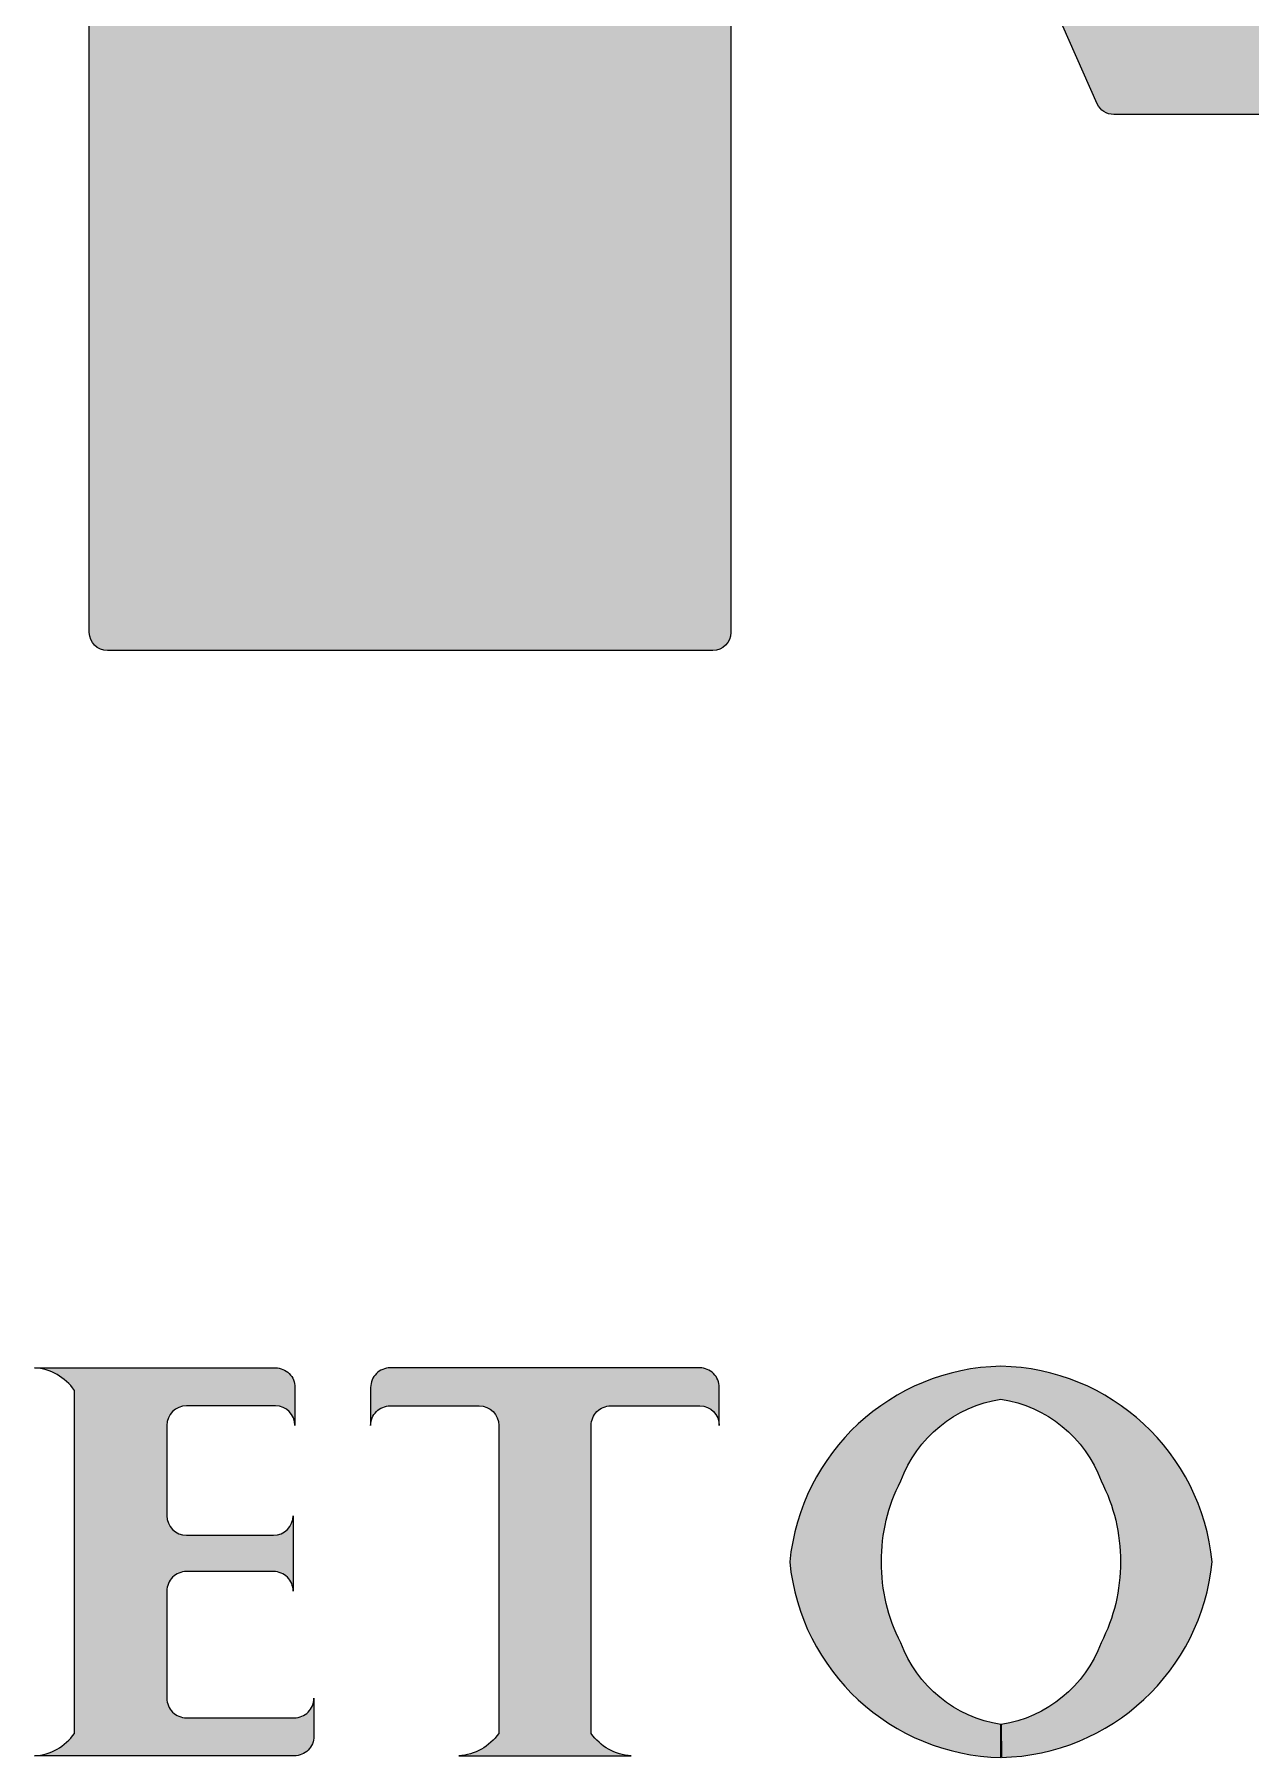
# Model space of a CAD drawing. Extents: x -1.9 to 86.1, y -1.6 to 61.
# Drawn here: x 73.3985 to 73.7505, y 7.6346 to 8.1332 of the extents above; entities that cross this region are included whole.
import ezdxf

# ---------------------------------------------------------------- set-up
doc = ezdxf.new("R2010")
doc.units = 0
doc.header["$MEASUREMENT"] = 0
doc.layers.get('0').update_dxf_attribs({"linetype": 'CONTINUOUS'})
doc.layers.add('ver', color=20, linetype='CONTINUOUS')

msp = doc.modelspace()

# ---------------------------------------------------------------- hatches: boundary and pattern name
h = msp.add_hatch(color=256)
edge = h.paths.add_edge_path()
edge.add_line((73.43678037725462, 7.730683410754182), (73.43678037725462, 7.704572258170685))
edge.add_arc((73.44244281832437, 7.70457225817043), 0.005662441069745228, 179.9999999974117, 269.9999999974117)
edge.add_line((73.44244281832411, 7.698909817100684), (73.4676761597785, 7.698909817100684))
edge.add_arc((73.46767615977859, 7.704572258170771), 0.005662441070086288, 269.9999999991372, 359.9999999991372)
edge.add_line((73.47333860084868, 7.704572258170685), (73.47333860084868, 7.682754519291166))
edge.add_arc((73.46767615977846, 7.682754519291238), 0.005662441070214186, 359.9999999992721, 449.9999999995686)
edge.add_line((73.4676761597785, 7.688416960361451), (73.44244281832411, 7.688416960361451))
edge.add_arc((73.4424428183245, 7.682754519291579), 0.005662441069872237, 90.00000000388245, 180.000000004179)
edge.add_line((73.43678037725462, 7.682754519291166), (73.43678037725462, 7.651754770745299))
edge.add_arc((73.4424428183245, 7.651754770744886), 0.005662441069873125, 179.999999995821, 269.9999999961176)
edge.add_line((73.44244281832411, 7.646092329675014), (73.47368458192713, 7.646092329675014))
edge.add_arc((73.47368458192686, 7.651754770745), 0.005662441069985924, 270.0000000027321, 360.0000000030286)
edge.add_line((73.47934702299685, 7.651754770745299), (73.47934702299685, 7.640757032062652))
edge.add_arc((73.47368458192695, 7.640757032062443), 0.005662441069901547, -89.9999999981307, 2.1120172277733218e-09, ccw=False)
edge.add_line((73.47368458192713, 7.635094590992537), (73.39845497067503, 7.635094590992878))
edge.add_arc((73.39757067395263, 7.650202582965671), 0.01513384954805658, 273.3497984577799, 325.3443014945462)
edge.add_line((73.41001953593636, 7.641596815280366), (73.41001953593636, 7.740841366218774))
edge.add_arc((73.39757067395226, 7.732235598533654), 0.01513384954825983, 34.65569850408306, 86.6502015408645)
edge.add_line((73.39845497067503, 7.747343590506631), (73.46820182183646, 7.747343590506773))
edge.add_arc((73.46820182183625, 7.74168114943685), 0.005662441069922863, -2.2287736101134215e-09, 89.99999999784308, ccw=False)
edge.add_line((73.47386426290618, 7.74168114943663), (73.47386426290618, 7.730683410754182))
edge.add_arc((73.46820182183626, 7.730683410754381), 0.005662441069915758, 359.9999999979869, 449.9999999979869)
edge.add_line((73.46820182183646, 7.736345851824296), (73.44244281832411, 7.736345851824296))
edge.add_arc((73.44244281832442, 7.730683410754494), 0.005662441069802071, 90.00000000316344, 180.0000000031634)
h = msp.add_hatch(color=256)
edge = h.paths.add_edge_path()
edge.add_line((73.43678037725462, 7.730683410754182), (73.43678037725462, 7.704572258170685))
edge.add_arc((73.44244281832437, 7.70457225817043), 0.005662441069745228, 179.9999999974117, 269.9999999974117)
edge.add_line((73.44244281832411, 7.698909817100684), (73.4676761597785, 7.698909817100684))
edge.add_arc((73.46767615977859, 7.704572258170771), 0.005662441070086288, 269.9999999991372, 359.9999999991372)
edge.add_line((73.47333860084868, 7.704572258170685), (73.47333860084868, 7.682754519291166))
edge.add_arc((73.46767615977846, 7.682754519291238), 0.005662441070214186, 359.9999999992721, 449.9999999995686)
edge.add_line((73.4676761597785, 7.688416960361451), (73.44244281832411, 7.688416960361451))
edge.add_arc((73.4424428183245, 7.682754519291579), 0.005662441069872237, 90.00000000388245, 180.000000004179)
edge.add_line((73.43678037725462, 7.682754519291166), (73.43678037725462, 7.651754770745299))
edge.add_arc((73.4424428183245, 7.651754770744886), 0.005662441069873125, 179.999999995821, 269.9999999961176)
edge.add_line((73.44244281832411, 7.646092329675014), (73.47368458192713, 7.646092329675014))
edge.add_arc((73.47368458192686, 7.651754770745), 0.005662441069985924, 270.0000000027321, 360.0000000030286)
edge.add_line((73.47934702299685, 7.651754770745299), (73.47934702299685, 7.640757032062652))
edge.add_arc((73.47368458192695, 7.640757032062443), 0.005662441069901547, -89.9999999981307, 2.1120172277733218e-09, ccw=False)
edge.add_line((73.47368458192713, 7.635094590992537), (73.39845497067503, 7.635094590992878))
edge.add_arc((73.39757067395263, 7.650202582965671), 0.01513384954805658, 273.3497984577799, 325.3443014945462)
edge.add_line((73.41001953593636, 7.641596815280366), (73.41001953593636, 7.740841366218774))
edge.add_arc((73.39757067395226, 7.732235598533654), 0.01513384954825983, 34.65569850408306, 86.6502015408645)
edge.add_line((73.39845497067503, 7.747343590506631), (73.46820182183646, 7.747343590506773))
edge.add_arc((73.46820182183625, 7.74168114943685), 0.005662441069922863, -2.2287736101134215e-09, 89.99999999784308, ccw=False)
edge.add_line((73.47386426290618, 7.74168114943663), (73.47386426290618, 7.730683410754182))
edge.add_arc((73.46820182183626, 7.730683410754381), 0.005662441069915758, 359.9999999979869, 449.9999999979869)
edge.add_line((73.46820182183646, 7.736345851824296), (73.44244281832411, 7.736345851824296))
edge.add_arc((73.44244281832442, 7.730683410754494), 0.005662441069802071, 90.00000000316344, 180.0000000031634)
h = msp.add_hatch(color=256)
edge = h.paths.add_edge_path()
edge.add_line((73.50142272871162, 7.736345851824296), (73.52718173222328, 7.736345851824296))
edge.add_arc((73.52718173222297, 7.730683410754494), 0.005662441069802071, -3.163393103022827e-09, 89.9999999968366, ccw=False)
edge.add_line((73.53284417329277, 7.730683410754182), (73.53284417329277, 7.641596815280366))
edge.add_arc((73.520395311309, 7.650202582965754), 0.0151338495481435, 273.3497984579226, 325.34430149437793, ccw=False)
edge.add_line((73.52127960803145, 7.635094590992878), (73.57116957987259, 7.635094590992878))
edge.add_arc((73.5720538765947, 7.650202582966459), 0.01513384954882649, 214.655698507084, 266.6502015435225, ccw=False)
edge.add_line((73.55960501461058, 7.641596815280366), (73.55960501461058, 7.730683410754182))
edge.add_arc((73.56526745568084, 7.73068341075404), 0.005662441070256818, 89.99999999856209, 179.9999999985621, ccw=False)
edge.add_line((73.56526745568098, 7.736345851824296), (73.59102645919265, 7.736345851824296))
edge.add_arc((73.59102645919234, 7.730683410754494), 0.005662441069802071, -3.163393103022827e-09, 89.9999999968366, ccw=False)
edge.add_line((73.59668890026214, 7.730683410754182), (73.59668890026214, 7.74168114943663))
edge.add_arc((73.59102645919248, 7.741681149437107), 0.005662441069659963, 359.9999999951739, 449.9999999982745)
edge.add_line((73.59102645919265, 7.747343590506773), (73.50142272871116, 7.747343590506773))
edge.add_arc((73.50142272871088, 7.741681149436651), 0.005662441070121815, 89.99999999712414, 180.0000000002157)
edge.add_line((73.49576028764076, 7.74168114943663), (73.49576028764122, 7.730683410754182))
edge.add_arc((73.50142272871147, 7.73068341075404), 0.005662441070256818, 89.99999999856209, 179.9999999985621, ccw=False)
h = msp.add_hatch(color=256)
edge = h.paths.add_edge_path()
edge.add_line((73.50142272871162, 7.736345851824296), (73.52718173222328, 7.736345851824296))
edge.add_arc((73.52718173222297, 7.730683410754494), 0.005662441069802071, -3.163393103022827e-09, 89.9999999968366, ccw=False)
edge.add_line((73.53284417329277, 7.730683410754182), (73.53284417329277, 7.641596815280366))
edge.add_arc((73.520395311309, 7.650202582965754), 0.0151338495481435, 273.3497984579226, 325.34430149437793, ccw=False)
edge.add_line((73.52127960803145, 7.635094590992878), (73.57116957987259, 7.635094590992878))
edge.add_arc((73.5720538765947, 7.650202582966459), 0.01513384954882649, 214.655698507084, 266.6502015435225, ccw=False)
edge.add_line((73.55960501461058, 7.641596815280366), (73.55960501461058, 7.730683410754182))
edge.add_arc((73.56526745568084, 7.73068341075404), 0.005662441070256818, 89.99999999856209, 179.9999999985621, ccw=False)
edge.add_line((73.56526745568098, 7.736345851824296), (73.59102645919265, 7.736345851824296))
edge.add_arc((73.59102645919234, 7.730683410754494), 0.005662441069802071, -3.163393103022827e-09, 89.9999999968366, ccw=False)
edge.add_line((73.59668890026214, 7.730683410754182), (73.59668890026214, 7.74168114943663))
edge.add_arc((73.59102645919248, 7.741681149437107), 0.005662441069659963, 359.9999999951739, 449.9999999982745)
edge.add_line((73.59102645919265, 7.747343590506773), (73.50142272871116, 7.747343590506773))
edge.add_arc((73.50142272871088, 7.741681149436651), 0.005662441070121815, 89.99999999712414, 180.0000000002157)
edge.add_line((73.49576028764076, 7.74168114943663), (73.49576028764122, 7.730683410754182))
edge.add_arc((73.50142272871147, 7.73068341075404), 0.005662441070256818, 89.99999999856209, 179.9999999985621, ccw=False)
h = msp.add_hatch(color=256)
edge = h.paths.add_edge_path()
edge.add_arc((73.69429058626001, 7.691461133507122), 0.05068003314307103, 152.7993499217939, 180.2736399403618, ccw=False)
edge.add_arc((73.68373459546403, 7.70191481940399), 0.03678584085253286, 98.62968221416929, 159.7826077342373, ccw=False)
edge.add_arc((73.67269534479743, 7.701914819414877), 0.03678584084302592, 20.217392250319108, 81.3703177703971, ccw=False)
edge.add_arc((73.66213935399549, 7.691461133506288), 0.05068003314309038, -0.27363994147532367, 27.200650077087687, ccw=False)
edge.add_arc((73.66213935399483, 7.690977047992476), 0.05068003314371855, -27.200650083037374, 0.2736399355345043, ccw=False)
edge.add_arc((73.67269534479667, 7.680523362082438), 0.0367858408426095, 278.7651917851748, 339.7826077436058, ccw=False)
edge.add_line((73.67830097139822, 7.644167137898648), (73.67836001059536, 7.634617174623514))
edge.add_arc((73.67687961882002, 7.697368027180103), 0.06276831251823767, 271.3514472972262, 354.3781498213824)
edge.add_arc((73.67687961882181, 7.685070154318505), 0.06276831251651747, 5.621850179415969, 88.7809809837167)
edge.add_arc((73.67955032144198, 7.685070154314342), 0.06276831252080944, 91.21901902189585, 174.3781498261716)
edge.add_arc((73.67955032142937, 7.697368027170771), 0.06276831250880437, 185.6218501799257, 268.7809809841896)
edge.add_line((73.6782149701231, 7.634613920595257), (73.67821497012241, 7.644153981792215))
edge.add_arc((73.68373459545778, 7.680523362082288), 0.03678584084300326, 200.2173922536531, 261.37031777372744, ccw=False)
edge.add_arc((73.69429058626058, 7.690977047989882), 0.05068003314364047, 179.7263600594766, 207.2006500780517, ccw=False)
h = msp.add_hatch(color=256)
edge = h.paths.add_edge_path()
edge.add_arc((73.69429058626001, 7.691461133507122), 0.05068003314307103, 152.7993499217939, 180.2736399403618, ccw=False)
edge.add_arc((73.68373459546403, 7.70191481940399), 0.03678584085253286, 98.62968221416929, 159.7826077342373, ccw=False)
edge.add_arc((73.67269534479743, 7.701914819414877), 0.03678584084302592, 20.217392250319108, 81.3703177703971, ccw=False)
edge.add_arc((73.66213935399549, 7.691461133506288), 0.05068003314309038, -0.27363994147532367, 27.200650077087687, ccw=False)
edge.add_arc((73.66213935399483, 7.690977047992476), 0.05068003314371855, -27.200650083037374, 0.2736399355345043, ccw=False)
edge.add_arc((73.67269534479667, 7.680523362082438), 0.0367858408426095, 278.7651917851748, 339.7826077436058, ccw=False)
edge.add_line((73.67830097139822, 7.644167137898648), (73.67836001059536, 7.634617174623514))
edge.add_arc((73.67687961882002, 7.697368027180103), 0.06276831251823767, 271.3514472972262, 354.3781498213824)
edge.add_arc((73.67687961882181, 7.685070154318505), 0.06276831251651747, 5.621850179415969, 88.7809809837167)
edge.add_arc((73.67955032144198, 7.685070154314342), 0.06276831252080944, 91.21901902189585, 174.3781498261716)
edge.add_arc((73.67955032142937, 7.697368027170771), 0.06276831250880437, 185.6218501799257, 268.7809809841896)
edge.add_line((73.6782149701231, 7.634613920595257), (73.67821497012241, 7.644153981792215))
edge.add_arc((73.68373459545778, 7.680523362082288), 0.03678584084300326, 200.2173922536531, 261.37031777372744, ccw=False)
edge.add_arc((73.69429058626058, 7.690977047989882), 0.05068003314364047, 179.7263600594766, 207.2006500780517, ccw=False)
at = {"layer": 'ver'}
h = msp.add_hatch(color=256, dxfattribs=at)
edge = h.paths.add_edge_path()
edge.add_line((73.62955633986721, 8.625071245010759), (73.76150733464746, 8.326728914221007))
edge.add_arc((73.76628839479312, 8.328843483885493), 0.005227804604457075, 203.8588720295843, 336.1411279704157)
edge.add_line((73.77106945493878, 8.326728914221007), (73.90213063539122, 8.623059367188944))
edge.add_arc((73.90691169553753, 8.620944797523643), 0.005227804605384708, 89.99999999470458, 156.1411279651412, ccw=False)
edge.add_line((73.90691169553801, 8.626172602129031), (74.10679346716014, 8.626172602129031))
edge.add_arc((74.10679346716009, 8.620944797524146), 0.005227804604885478, -6.230038707144558e-10, 89.999999999377, ccw=False)
edge.add_line((74.11202127176497, 8.62094479752409), (74.11202127176497, 7.960142796288153))
edge.add_arc((74.10679346716037, 7.96014279628838), 0.005227804604601261, 269.99999999750804, 359.99999999750804, ccw=False)
edge.add_line((74.10679346716014, 7.954914991683779), (73.93779168279625, 7.954914991683779))
edge.add_arc((73.93779168279647, 7.960142796287926), 0.005227804604146513, 179.999999997508, 269.99999999750804, ccw=False)
edge.add_line((73.93256387819233, 7.960142796288153), (73.93256387819233, 8.353032334762759))
edge.add_line((73.93256387819233, 8.353032334762759), (73.82646376169723, 8.113139061468218))
edge.add_arc((73.82168270155162, 8.115253631132745), 0.005227804604422333, 269.999999999377, 336.1411279697364, ccw=False)
edge.add_line((73.82168270155157, 8.110025826528329), (73.71089408803263, 8.110025826528329))
edge.add_arc((73.71089408803269, 8.11525363113257), 0.00522780460424066, 203.8588720290049, 269.999999999377, ccw=False)
edge.add_line((73.7061130278872, 8.113139061468218), (73.60001291139301, 8.353032334762759))
edge.add_line((73.60001291139301, 8.353032334762759), (73.60001291139301, 7.960142796288153))
edge.add_arc((73.5947851067883, 7.960142796288494), 0.005227804604714947, 269.99999999626203, 359.99999999626203, ccw=False)
edge.add_line((73.59478510678795, 7.954914991683779), (73.41956164045595, 7.954914991683779))
edge.add_arc((73.41956164045573, 7.96014279628838), 0.005227804604601261, 180.000000002492, 270.00000000249196, ccw=False)
edge.add_line((73.41433383585112, 7.960142796288153), (73.41433383585112, 8.619843440406385))
edge.add_arc((73.41956164045573, 8.619843440406157), 0.005227804604601261, 89.99999999750798, 179.999999997508, ccw=False)
edge.add_line((73.41956164045595, 8.625071245010759), (73.62955633986721, 8.625071245010759))
edge = h.paths.add_edge_path()
edge.add_arc((74.37150659964283, 8.374240486389994), 0.005227804604800212, 180.0000000028035, 270.00000000280346, ccw=False)
edge.add_line((74.36627879503803, 8.374240486389738), (74.36627879503803, 8.486593240543186))
edge.add_line((74.36627879503803, 8.486593240543186), (74.17936544390167, 8.620443656791394))
edge.add_line((74.17936544390167, 8.620443656791394), (74.17936544390167, 7.960643937021075))
edge.add_line((74.17936544390167, 7.960643937021075), (74.36627879503803, 8.100062184235298))
edge.add_line((74.36627879503803, 8.100062184235298), (74.36627879503803, 8.231559053133196))
edge.add_arc((74.3715065996428, 8.231559053132912), 0.005227804604771791, 89.99999999688498, 179.999999996885, ccw=False)
edge.add_line((74.37150659964308, 8.236786857737684), (74.48627860410633, 8.236786857737684))
edge.add_arc((74.49020776458764, 8.165598222613399), 0.07129698502003037, -88.28326944356621, 93.15915774343551, ccw=False)
edge.add_line((74.49234368804863, 8.094333238898287), (74.37150659964308, 8.094333238898287))
edge.add_arc((74.37150659964274, 8.099561043503002), 0.005227804604714947, 180.000000003738, 270.00000000373797, ccw=False)
edge.add_line((74.36627879503803, 8.09956104350266), (74.17936544390167, 7.960142796288153))
edge.add_arc((74.18459324850662, 7.960142796288721), 0.005227804604942321, 180.0000000062299, 270.0000000062299)
edge.add_line((74.18459324850718, 7.954914991683779), (74.51814975484362, 7.954914991683779))
edge.add_arc((74.47626910945603, 8.400812002335103), 0.4478595009217378, 275.3657348185512, 288.7159492847548)
edge.add_arc((74.5471484249744, 8.174692856937776), 0.2110235403406622, 290.1890913574832, 345.1201697175755)
edge.add_arc((74.58968185450436, 8.164712537978813), 0.167358401243889, 344.6831080821959, 418.8388573207444)
edge.add_arc((74.79692493571545, 8.602540159238014), 0.3183611755588755, 239.3003060870052, 247.73113821086758, ccw=False)
edge.add_arc((74.56484454558432, 8.461257418371016), 0.1496081027096875, 297.7002908839243, 355.8112263928293)
edge.add_arc((74.55608934586726, 8.463798288744291), 0.1585368287520261, 355.1265024165993, 410.6468058421198)
edge.add_arc((74.52373802887325, 8.384430366775424), 0.2417508678266062, 56.65671037354684, 90.48419747004732)
edge.add_line((74.5216950552668, 8.626172602129031), (74.18459324850718, 8.626172602129031))
edge.add_arc((74.1845932485069, 8.620944797523805), 0.005227804605226538, 89.99999999688504, 179.999999996885)
edge.add_line((74.17936544390167, 8.62094479752409), (74.36627879503803, 8.487094381275995))
edge.add_arc((74.3715065996428, 8.48709438127571), 0.005227804604771791, 89.99999999688498, 179.999999996885, ccw=False)
edge.add_line((74.37150659964308, 8.492322185880482), (74.45866350808487, 8.492322185880482))
edge.add_arc((74.4583129206724, 8.43066513480697), 0.0616580478008787, -90.77185816235209, 89.67421467203047, ccw=False)
edge.add_line((74.4574823214833, 8.369012681785193), (74.37150659964308, 8.369012681785193))
h = msp.add_hatch(color=256, dxfattribs=at)
edge = h.paths.add_edge_path()
edge.add_line((73.62955633986721, 8.625071245010759), (73.76150733464746, 8.326728914221007))
edge.add_arc((73.76628839479312, 8.328843483885493), 0.005227804604457075, 203.8588720295843, 336.1411279704157)
edge.add_line((73.77106945493878, 8.326728914221007), (73.90213063539122, 8.623059367188944))
edge.add_arc((73.90691169553753, 8.620944797523643), 0.005227804605384708, 89.99999999470458, 156.1411279651412, ccw=False)
edge.add_line((73.90691169553801, 8.626172602129031), (74.10679346716014, 8.626172602129031))
edge.add_arc((74.10679346716009, 8.620944797524146), 0.005227804604885478, -6.230038707144558e-10, 89.999999999377, ccw=False)
edge.add_line((74.11202127176497, 8.62094479752409), (74.11202127176497, 7.960142796288153))
edge.add_arc((74.10679346716037, 7.96014279628838), 0.005227804604601261, 269.99999999750804, 359.99999999750804, ccw=False)
edge.add_line((74.10679346716014, 7.954914991683779), (73.93779168279625, 7.954914991683779))
edge.add_arc((73.93779168279647, 7.960142796287926), 0.005227804604146513, 179.999999997508, 269.99999999750804, ccw=False)
edge.add_line((73.93256387819233, 7.960142796288153), (73.93256387819233, 8.353032334762759))
edge.add_line((73.93256387819233, 8.353032334762759), (73.82646376169723, 8.113139061468218))
edge.add_arc((73.82168270155162, 8.115253631132745), 0.005227804604422333, 269.999999999377, 336.1411279697364, ccw=False)
edge.add_line((73.82168270155157, 8.110025826528329), (73.71089408803263, 8.110025826528329))
edge.add_arc((73.71089408803269, 8.11525363113257), 0.00522780460424066, 203.8588720290049, 269.999999999377, ccw=False)
edge.add_line((73.7061130278872, 8.113139061468218), (73.60001291139301, 8.353032334762759))
edge.add_line((73.60001291139301, 8.353032334762759), (73.60001291139301, 7.960142796288153))
edge.add_arc((73.5947851067883, 7.960142796288494), 0.005227804604714947, 269.99999999626203, 359.99999999626203, ccw=False)
edge.add_line((73.59478510678795, 7.954914991683779), (73.41956164045595, 7.954914991683779))
edge.add_arc((73.41956164045573, 7.96014279628838), 0.005227804604601261, 180.000000002492, 270.00000000249196, ccw=False)
edge.add_line((73.41433383585112, 7.960142796288153), (73.41433383585112, 8.619843440406385))
edge.add_arc((73.41956164045573, 8.619843440406157), 0.005227804604601261, 89.99999999750798, 179.999999997508, ccw=False)
edge.add_line((73.41956164045595, 8.625071245010759), (73.62955633986721, 8.625071245010759))
edge = h.paths.add_edge_path()
edge.add_arc((74.37150659964283, 8.374240486389994), 0.005227804604800212, 180.0000000028035, 270.00000000280346, ccw=False)
edge.add_line((74.36627879503803, 8.374240486389738), (74.36627879503803, 8.486593240543186))
edge.add_line((74.36627879503803, 8.486593240543186), (74.17936544390167, 8.620443656791394))
edge.add_line((74.17936544390167, 8.620443656791394), (74.17936544390167, 7.960643937021075))
edge.add_line((74.17936544390167, 7.960643937021075), (74.36627879503803, 8.100062184235298))
edge.add_line((74.36627879503803, 8.100062184235298), (74.36627879503803, 8.231559053133196))
edge.add_arc((74.3715065996428, 8.231559053132912), 0.005227804604771791, 89.99999999688498, 179.999999996885, ccw=False)
edge.add_line((74.37150659964308, 8.236786857737684), (74.48627860410633, 8.236786857737684))
edge.add_arc((74.49020776458764, 8.165598222613399), 0.07129698502003037, -88.28326944356621, 93.15915774343551, ccw=False)
edge.add_line((74.49234368804863, 8.094333238898287), (74.37150659964308, 8.094333238898287))
edge.add_arc((74.37150659964274, 8.099561043503002), 0.005227804604714947, 180.000000003738, 270.00000000373797, ccw=False)
edge.add_line((74.36627879503803, 8.09956104350266), (74.17936544390167, 7.960142796288153))
edge.add_arc((74.18459324850662, 7.960142796288721), 0.005227804604942321, 180.0000000062299, 270.0000000062299)
edge.add_line((74.18459324850718, 7.954914991683779), (74.51814975484362, 7.954914991683779))
edge.add_arc((74.47626910945603, 8.400812002335103), 0.4478595009217378, 275.3657348185512, 288.7159492847548)
edge.add_arc((74.5471484249744, 8.174692856937776), 0.2110235403406622, 290.1890913574832, 345.1201697175755)
edge.add_arc((74.58968185450436, 8.164712537978813), 0.167358401243889, 344.6831080821959, 418.8388573207444)
edge.add_arc((74.79692493571545, 8.602540159238014), 0.3183611755588755, 239.3003060870052, 247.73113821086758, ccw=False)
edge.add_arc((74.56484454558432, 8.461257418371016), 0.1496081027096875, 297.7002908839243, 355.8112263928293)
edge.add_arc((74.55608934586726, 8.463798288744291), 0.1585368287520261, 355.1265024165993, 410.6468058421198)
edge.add_arc((74.52373802887325, 8.384430366775424), 0.2417508678266062, 56.65671037354684, 90.48419747004732)
edge.add_line((74.5216950552668, 8.626172602129031), (74.18459324850718, 8.626172602129031))
edge.add_arc((74.1845932485069, 8.620944797523805), 0.005227804605226538, 89.99999999688504, 179.999999996885)
edge.add_line((74.17936544390167, 8.62094479752409), (74.36627879503803, 8.487094381275995))
edge.add_arc((74.3715065996428, 8.48709438127571), 0.005227804604771791, 89.99999999688498, 179.999999996885, ccw=False)
edge.add_line((74.37150659964308, 8.492322185880482), (74.45866350808487, 8.492322185880482))
edge.add_arc((74.4583129206724, 8.43066513480697), 0.0616580478008787, -90.77185816235209, 89.67421467203047, ccw=False)
edge.add_line((74.4574823214833, 8.369012681785193), (74.37150659964308, 8.369012681785193))

# ---------------------------------------------------------------- linework, layer by layer
for points in [[(73.43678037725462, 7.730683410754182), (73.43678037725462, 7.704572258170685, 0.414213562373095), (73.44244281832411, 7.698909817100684), (73.4676761597785, 7.698909817100684, 0.414213562373095), (73.47333860084868, 7.704572258170685), (73.47333860084868, 7.682754519291166, 0.4142135623746766), (73.4676761597785, 7.688416960361451), (73.44244281832411, 7.688416960361451, 0.4142135623746766), (73.43678037725462, 7.682754519291166), (73.43678037725462, 7.651754770745299, 0.4142135623746766), (73.44244281832411, 7.646092329675014), (73.47368458192713, 7.646092329675014, 0.4142135623746766), (73.47934702299685, 7.651754770745299), (73.47934702299685, 7.640757032062652, -0.4142135623740919), (73.47368458192713, 7.635094590992537), (73.39845497067503, 7.635094590992878, 0.2308429278338215), (73.41001953593636, 7.641596815280366), (73.41001953593636, 7.740841366218774, 0.2308429278338194), (73.39845497067503, 7.747343590506631), (73.46820182183646, 7.747343590506773, -0.4142135623738227), (73.47386426290618, 7.74168114943663), (73.47386426290618, 7.730683410754182, 0.414213562373095), (73.46820182183646, 7.736345851824296), (73.44244281832411, 7.736345851824296, 0.414213562373095)], [(73.43678037725462, 7.730683410754182), (73.43678037725462, 7.704572258170685, 0.414213562373095), (73.44244281832411, 7.698909817100684), (73.4676761597785, 7.698909817100684, 0.414213562373095), (73.47333860084868, 7.704572258170685), (73.47333860084868, 7.682754519291166, 0.4142135623746766), (73.4676761597785, 7.688416960361451), (73.44244281832411, 7.688416960361451, 0.4142135623746766), (73.43678037725462, 7.682754519291166), (73.43678037725462, 7.651754770745299, 0.4142135623746766), (73.44244281832411, 7.646092329675014), (73.47368458192713, 7.646092329675014, 0.4142135623746766), (73.47934702299685, 7.651754770745299), (73.47934702299685, 7.640757032062652, -0.4142135623740919), (73.47368458192713, 7.635094590992537), (73.39845497067503, 7.635094590992878, 0.2308429278338215), (73.41001953593636, 7.641596815280366), (73.41001953593636, 7.740841366218774, 0.2308429278338194), (73.39845497067503, 7.747343590506631), (73.46820182183646, 7.747343590506773, -0.4142135623738227), (73.47386426290618, 7.74168114943663), (73.47386426290618, 7.730683410754182, 0.414213562373095), (73.46820182183646, 7.736345851824296), (73.44244281832411, 7.736345851824296, 0.414213562373095)], [(73.50142272871162, 7.736345851824296), (73.52718173222328, 7.736345851824296, -0.414213562373095), (73.53284417329277, 7.730683410754182), (73.53284417329277, 7.641596815280366, -0.2308429278323638), (73.52127960803145, 7.635094590992878), (73.57116957987259, 7.635094590992878, -0.230842927832263), (73.55960501461058, 7.641596815280366), (73.55960501461058, 7.730683410754182, -0.414213562373095), (73.56526745568098, 7.736345851824296), (73.59102645919265, 7.736345851824296, -0.414213562373095), (73.59668890026214, 7.730683410754182), (73.59668890026214, 7.74168114943663, 0.4142135623886002), (73.59102645919265, 7.747343590506773), (73.50142272871116, 7.747343590506773, 0.4142135623885453), (73.49576028764076, 7.74168114943663), (73.49576028764122, 7.730683410754182, -0.414213562373095)], [(73.50142272871162, 7.736345851824296), (73.52718173222328, 7.736345851824296, -0.414213562373095), (73.53284417329277, 7.730683410754182), (73.53284417329277, 7.641596815280366, -0.2308429278323638), (73.52127960803145, 7.635094590992878), (73.57116957987259, 7.635094590992878, -0.230842927832263), (73.55960501461058, 7.641596815280366), (73.55960501461058, 7.730683410754182, -0.414213562373095), (73.56526745568098, 7.736345851824296), (73.59102645919265, 7.736345851824296, -0.414213562373095), (73.59668890026214, 7.730683410754182), (73.59668890026214, 7.74168114943663, 0.4142135623886002), (73.59102645919265, 7.747343590506773), (73.50142272871116, 7.747343590506773, 0.4142135623885453), (73.49576028764076, 7.74168114943663), (73.49576028764122, 7.730683410754182, -0.414213562373095)], [(73.64361113110621, 7.691219090748575, -0.1204567878313512), (73.6492151978251, 7.714627383027164, -0.2733482820891535), (73.67821497013492, 7.738284199704651, -0.2733482820891726), (73.70721474243086, 7.714627383025459, -0.1204567878313333), (73.7128188091493, 7.691219090746756, -0.1204567878313933), (73.70721474242836, 7.667810798468338, -0.2727129332771389), (73.67830097139822, 7.644167137898648), (73.67836001059536, 7.634617174623514, 0.3789993503591554), (73.73934602288782, 7.691219090749655, 0.3796603219786913), (73.67821497012878, 7.747824260901723, 0.3796603219785644), (73.6170839173711, 7.691219090739821, 0.3796603219785163), (73.6782149701231, 7.634613920595257), (73.67821497012241, 7.644153981792215, -0.273348282089205), (73.6492151978251, 7.667810798469702, -0.120456787831389)], [(73.64361113110621, 7.691219090748575, -0.1204567878313512), (73.6492151978251, 7.714627383027164, -0.2733482820891535), (73.67821497013492, 7.738284199704651, -0.2733482820891726), (73.70721474243086, 7.714627383025459, -0.1204567878313333), (73.7128188091493, 7.691219090746756, -0.1204567878313933), (73.70721474242836, 7.667810798468338, -0.2727129332771389), (73.67830097139822, 7.644167137898648), (73.67836001059536, 7.634617174623514, 0.3789993503591554), (73.73934602288782, 7.691219090749655, 0.3796603219786913), (73.67821497012878, 7.747824260901723, 0.3796603219785644), (73.6170839173711, 7.691219090739821, 0.3796603219785163), (73.6782149701231, 7.634613920595257), (73.67821497012241, 7.644153981792215, -0.273348282089205), (73.6492151978251, 7.667810798469702, -0.120456787831389)]]:
    msp.add_lwpolyline(points, format="xyb", close=True)
msp.add_lwpolyline([(73.62955633986721, 8.625071245010759), (73.76150733464746, 8.326728914221007, 0.6511599614151545), (73.77106945493878, 8.326728914221007), (73.90213063539122, 8.623059367188944, -0.296883434829419), (73.90691169553801, 8.626172602129031), (74.10679346716014, 8.626172602129031, -0.414213562373094), (74.11202127176497, 8.62094479752409), (74.11202127176497, 7.960142796288153, -0.4142135623730961), (74.10679346716014, 7.954914991683779), (73.93779168279625, 7.954914991683779, -0.4142135623731), (73.93256387819233, 7.960142796288153), (73.93256387819233, 8.353032334762759), (73.82646376169723, 8.113139061468218, -0.296883434829421), (73.82168270155157, 8.110025826528329), (73.71089408803263, 8.110025826528329, -0.2968834348294149), (73.7061130278872, 8.113139061468218), (73.60001291139301, 8.353032334762759), (73.60001291139301, 7.960142796288153, -0.4142135623730916), (73.59478510678795, 7.954914991683779), (73.41956164045595, 7.954914991683779, -0.4142135623730961), (73.41433383585112, 7.960142796288153), (73.41433383585112, 8.619843440406385, -0.414213562373094), (73.41956164045595, 8.625071245010759)], format="xyb", close=True, dxfattribs=at)
msp.add_lwpolyline([(73.62955633986721, 8.625071245010759), (73.76150733464746, 8.326728914221007, 0.6511599614151545), (73.77106945493878, 8.326728914221007), (73.90213063539122, 8.623059367188944, -0.296883434829419), (73.90691169553801, 8.626172602129031), (74.10679346716014, 8.626172602129031, -0.414213562373094), (74.11202127176497, 8.62094479752409), (74.11202127176497, 7.960142796288153, -0.4142135623730961), (74.10679346716014, 7.954914991683779), (73.93779168279625, 7.954914991683779, -0.4142135623731), (73.93256387819233, 7.960142796288153), (73.93256387819233, 8.353032334762759), (73.82646376169723, 8.113139061468218, -0.296883434829421), (73.82168270155157, 8.110025826528329), (73.71089408803263, 8.110025826528329, -0.2968834348294149), (73.7061130278872, 8.113139061468218), (73.60001291139301, 8.353032334762759), (73.60001291139301, 7.960142796288153, -0.4142135623730916), (73.59478510678795, 7.954914991683779), (73.41956164045595, 7.954914991683779, -0.4142135623730961), (73.41433383585112, 7.960142796288153), (73.41433383585112, 8.619843440406385, -0.414213562373094), (73.41956164045595, 8.625071245010759)], format="xyb", close=True, dxfattribs=at)

doc.saveas('drawing.dxf')
